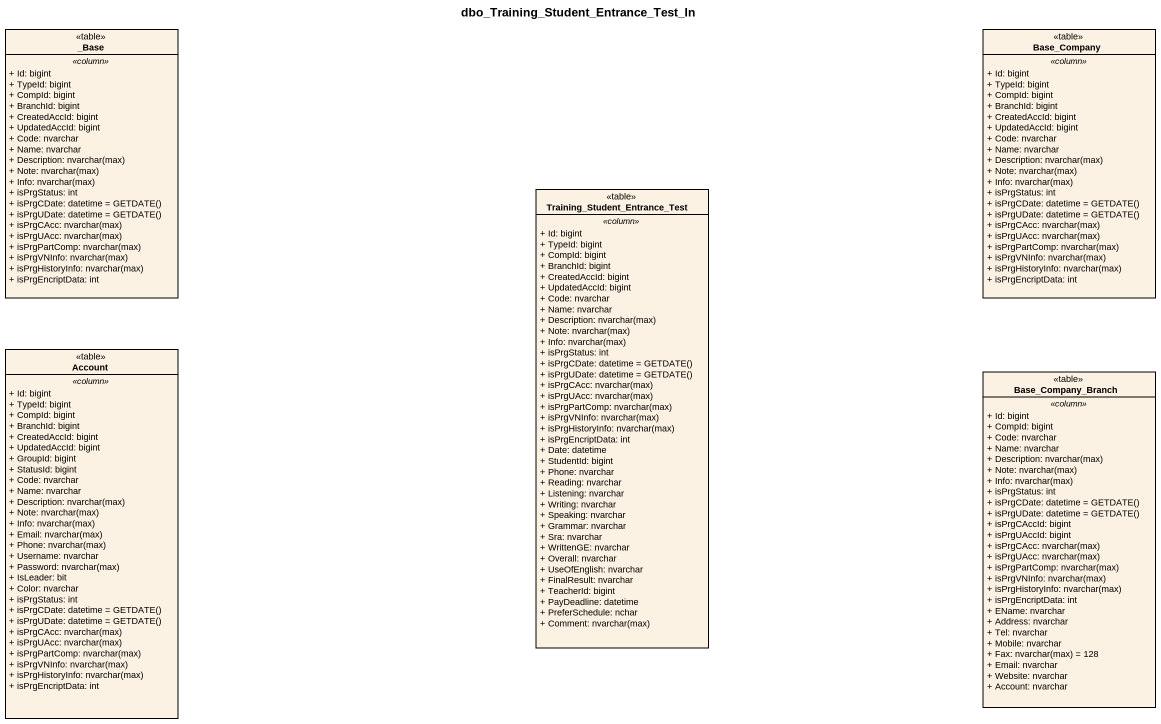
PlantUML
@startuml
title dbo_Training_Student_Entrance_Test_In
hide circle
hide empty members
skinparam classAttributeIconSize 0
class "_Base" as Base <<table>> {
  .. <<column>> ..
  + Id: bigint
  + TypeId: bigint
  + CompId: bigint
  + BranchId: bigint
  + CreatedAccId: bigint
  + UpdatedAccId: bigint
  + Code: nvarchar
  + Name: nvarchar
  {field} + Description: nvarchar(max)
  {field} + Note: nvarchar(max)
  {field} + Info: nvarchar(max)
  + isPrgStatus: int
  {field} + isPrgCDate: datetime = GETDATE()
  {field} + isPrgUDate: datetime = GETDATE()
  {field} + isPrgCAcc: nvarchar(max)
  {field} + isPrgUAcc: nvarchar(max)
  {field} + isPrgPartComp: nvarchar(max)
  {field} + isPrgVNInfo: nvarchar(max)
  {field} + isPrgHistoryInfo: nvarchar(max)
  + isPrgEncriptData: int
}
class Base_Company <<table>> {
  .. <<column>> ..
  + Id: bigint
  + TypeId: bigint
  + CompId: bigint
  + BranchId: bigint
  + CreatedAccId: bigint
  + UpdatedAccId: bigint
  + Code: nvarchar
  + Name: nvarchar
  {field} + Description: nvarchar(max)
  {field} + Note: nvarchar(max)
  {field} + Info: nvarchar(max)
  + isPrgStatus: int
  {field} + isPrgCDate: datetime = GETDATE()
  {field} + isPrgUDate: datetime = GETDATE()
  {field} + isPrgCAcc: nvarchar(max)
  {field} + isPrgUAcc: nvarchar(max)
  {field} + isPrgPartComp: nvarchar(max)
  {field} + isPrgVNInfo: nvarchar(max)
  {field} + isPrgHistoryInfo: nvarchar(max)
  + isPrgEncriptData: int
}
class "Training_Student_Entrance_Test" as Training_Student_Entrance <<table>> {
  .. <<column>> ..
  + Id: bigint
  + TypeId: bigint
  + CompId: bigint
  + BranchId: bigint
  + CreatedAccId: bigint
  + UpdatedAccId: bigint
  + Code: nvarchar
  + Name: nvarchar
  {field} + Description: nvarchar(max)
  {field} + Note: nvarchar(max)
  {field} + Info: nvarchar(max)
  + isPrgStatus: int
  {field} + isPrgCDate: datetime = GETDATE()
  {field} + isPrgUDate: datetime = GETDATE()
  {field} + isPrgCAcc: nvarchar(max)
  {field} + isPrgUAcc: nvarchar(max)
  {field} + isPrgPartComp: nvarchar(max)
  {field} + isPrgVNInfo: nvarchar(max)
  {field} + isPrgHistoryInfo: nvarchar(max)
  + isPrgEncriptData: int
  + Date: datetime
  + StudentId: bigint
  + Phone: nvarchar
  + Reading: nvarchar
  + Listening: nvarchar
  + Writing: nvarchar
  + Speaking: nvarchar
  + Grammar: nvarchar
  + Sra: nvarchar
  + WrittenGE: nvarchar
  + Overall: nvarchar
  + UseOfEnglish: nvarchar
  + FinalResult: nvarchar
  + TeacherId: bigint
  + PayDeadline: datetime
  + PreferSchedule: nchar
  {field} + Comment: nvarchar(max)
}
class Account <<table>> {
  .. <<column>> ..
  + Id: bigint
  + TypeId: bigint
  + CompId: bigint
  + BranchId: bigint
  + CreatedAccId: bigint
  + UpdatedAccId: bigint
  + GroupId: bigint
  + StatusId: bigint
  + Code: nvarchar
  + Name: nvarchar
  {field} + Description: nvarchar(max)
  {field} + Note: nvarchar(max)
  {field} + Info: nvarchar(max)
  {field} + Email: nvarchar(max)
  {field} + Phone: nvarchar(max)
  + Username: nvarchar
  {field} + Password: nvarchar(max)
  + IsLeader: bit
  + Color: nvarchar
  + isPrgStatus: int
  {field} + isPrgCDate: datetime = GETDATE()
  {field} + isPrgUDate: datetime = GETDATE()
  {field} + isPrgCAcc: nvarchar(max)
  {field} + isPrgUAcc: nvarchar(max)
  {field} + isPrgPartComp: nvarchar(max)
  {field} + isPrgVNInfo: nvarchar(max)
  {field} + isPrgHistoryInfo: nvarchar(max)
  + isPrgEncriptData: int
}
class Base_Company_Branch <<table>> {
  .. <<column>> ..
  + Id: bigint
  + CompId: bigint
  + Code: nvarchar
  + Name: nvarchar
  {field} + Description: nvarchar(max)
  {field} + Note: nvarchar(max)
  {field} + Info: nvarchar(max)
  + isPrgStatus: int
  {field} + isPrgCDate: datetime = GETDATE()
  {field} + isPrgUDate: datetime = GETDATE()
  + isPrgCAccId: bigint
  + isPrgUAccId: bigint
  {field} + isPrgCAcc: nvarchar(max)
  {field} + isPrgUAcc: nvarchar(max)
  {field} + isPrgPartComp: nvarchar(max)
  {field} + isPrgVNInfo: nvarchar(max)
  {field} + isPrgHistoryInfo: nvarchar(max)
  + isPrgEncriptData: int
  + EName: nvarchar
  + Address: nvarchar
  + Tel: nvarchar
  + Mobile: nvarchar
  {field} + Fax: nvarchar(max) = 128
  + Email: nvarchar
  + Website: nvarchar
  + Account: nvarchar
}
@enduml
